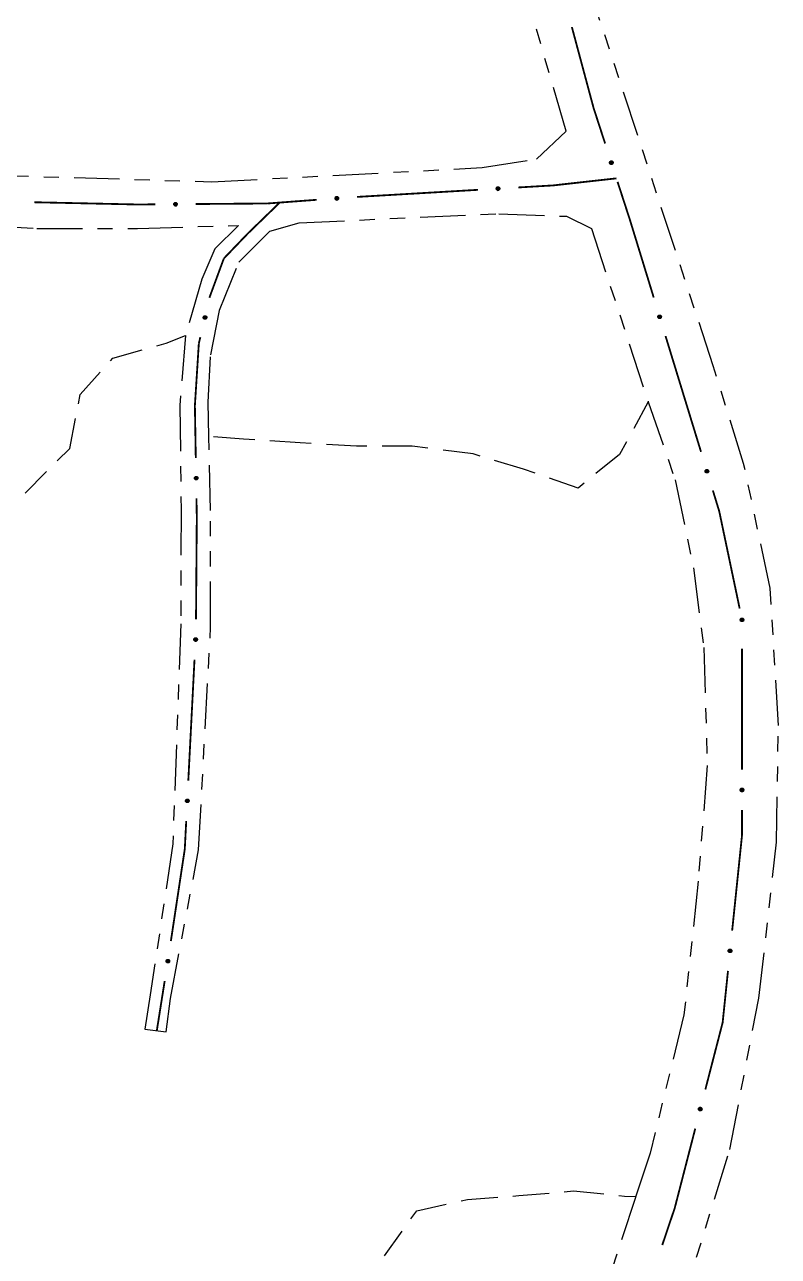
# Model space of a CAD drawing. Extents: x 200604 to 201918, y 4843538 to 4845237.
# Drawn here: x 201427.4 to 201502, y 4843696 to 4843818 of the extents above; entities that cross this region are included whole.
import ezdxf

# ---------------------------------------------------------------- set-up
doc = ezdxf.new("R2010")
doc.units = 0
doc.header["$LTSCALE"] = 1.5
doc.header["$MEASUREMENT"] = 0
doc.linetypes.add('TRACO_15', pattern=[3, 2, -1])
doc.linetypes.add('TRACO_25', pattern=[8, 3, -1, 1, -1, 1, -1])
for name, color, linetype in [('SV-CAMINHO-TRILHA', 20, 'CONTINUOUS'), ('SV-EIXO-RUA-N-PAV', 6, 'CONTINUOUS'), ('SV-RUA-NAO-PAV', 7, 'CONTINUOUS')]:
    doc.layers.add(name, color=color, linetype=linetype)

msp = doc.modelspace()

# ---------------------------------------------------------------- linework, layer by layer
at = {"layer": 'SV-CAMINHO-TRILHA', "linetype": 'TRACO_15'}
for points in [[(201406.37, 4843730.81, 6.4), (201409.4, 4843735.42, 6.36), (201412.29, 4843739.99, 6.54), (201413.01, 4843744.94, 6.82), (201414.87, 4843749.83, 6.88), (201417.12, 4843755.03, 6.99), (201418.49, 4843759.88, 7.07), (201420.78, 4843764.39, 7.25), (201424.4, 4843768.45, 7.28), (201427.4, 4843771.64, 7.08), (201431.83, 4843776.07, 6.26), (201432.85, 4843781.39, 5.85), (201436.1, 4843785.02, 4.97), (201441.39, 4843786.5, 4.61), (201443.29, 4843787.26, 4.38)], [(201489.14, 4843780.67, 4), (201486.28, 4843775.46, 3.88), (201482.18, 4843772.13, 3.88), (201476.79, 4843774.01, 3.88), (201471.78, 4843775.51, 4.02), (201465.76, 4843776.28, 4.14), (201460.24, 4843776.28, 4.27), (201454.65, 4843776.6, 4.29), (201449.05, 4843776.97, 4.34), (201445.6, 4843777.23, 4.48)], [(201463, 4843696.06, 3.83), (201466.2, 4843700.52, 3.83), (201471.24, 4843701.66, 3.83), (201476.32, 4843702.03, 3.83), (201481.74, 4843702.49, 3.96), (201486.77, 4843701.99, 3.78), (201487.9, 4843701.93, 3.78)]]:
    msp.add_polyline3d(points, dxfattribs=at)
at = {"layer": 'SV-EIXO-RUA-N-PAV', "const_width": 0.18}
for points in [[(201483.72, 4843809.8), (201481.569322, 4843817.812588)], [(201483.93733, 4843809.130599), (201483.72, 4843809.8)], [(201484.86372, 4843806.277215), (201483.93733, 4843809.130599)], [(201485.214811, 4843802.733457), (201485.99, 4843802.82)], [(201460.282383, 4843800.97943), (201472.261777, 4843801.682364)], [(201476.254909, 4843801.916675), (201479.249757, 4843802.092409)], [(201479.249757, 4843802.092409), (201479.72, 4843802.12)], [(201479.72, 4843802.12), (201485.214811, 4843802.733457)], [(201487.34, 4843798.65), (201486.098907, 4843802.472702)], [(201428.309017, 4843800.451879), (201438.306653, 4843800.234418)], [(201452.64, 4843800.43), (201449.766615, 4843797.647257)], [(201451.41, 4843800.33), (201456.292606, 4843800.694828)], [(201438.306653, 4843800.234418), (201438.51, 4843800.23)], [(201438.51, 4843800.23), (201440.306551, 4843800.243929)], [(201444.30643, 4843800.274939), (201451.30622, 4843800.329208)], [(201451.30622, 4843800.329208), (201451.41, 4843800.33)], [(201487.627432, 4843797.712184), (201487.34, 4843798.65)], [(201449.47, 4843797.36), (201447.678673, 4843795.493407)], [(201449.766615, 4843797.647257), (201449.47, 4843797.36)], [(201489.678686, 4843791.019475), (201487.627432, 4843797.712184)], [(201447.678673, 4843795.493407), (201447.09, 4843794.88)], [(201447.09, 4843794.88), (201446.000364, 4843791.924655)], [(201446.000364, 4843791.924655), (201445.7, 4843791.11)], [(201445.7, 4843791.11), (201445.669996, 4843790.981726)], [(201444.758964, 4843787.086855), (201444.61, 4843786.45)], [(201494.367266, 4843775.721853), (201490.850831, 4843787.195069)], [(201444.61, 4843786.45), (201444.271668, 4843781.114761)], [(201444.271668, 4843781.114761), (201444.22, 4843780.3)], [(201444.22, 4843780.3), (201444.309036, 4843775.117163)], [(201444.377742, 4843771.117753), (201444.394919, 4843770.1179)], [(201496.17, 4843769.84), (201495.539411, 4843771.897448)], [(201444.394919, 4843770.1179), (201444.41, 4843769.24)], [(201496.344326, 4843769.010024), (201496.17, 4843769.84)], [(201444.41, 4843769.24), (201444.330092, 4843759.118345)], [(201498.194294, 4843760.202209), (201496.344326, 4843769.010024)], [(201498.43, 4843744.226695), (201498.43, 4843756.226695)], [(201444.180743, 4843755.12195), (201443.566737, 4843743.137669)], [(201498.43, 4843737.75), (201498.43, 4843740.226695)], [(201443.362068, 4843739.142908), (201443.259734, 4843737.145528)], [(201443.259734, 4843737.145528), (201443.22, 4843736.37)], [(201497.450582, 4843728.277193), (201498.376181, 4843737.22947)], [(201498.376181, 4843737.22947), (201498.43, 4843737.75)], [(201443.22, 4843736.37), (201441.840952, 4843727.250223)], [(201496.51, 4843719.18), (201497.039205, 4843724.298403)], [(201441.228612, 4843723.297397), (201440.601809, 4843719.346813)], [(201440.601809, 4843719.346813), (201440.45, 4843718.39)], [(201496.296349, 4843718.352835), (201496.51, 4843719.18)], [(201494.795839, 4843712.543491), (201496.296349, 4843718.352835)], [(201491.76, 4843700.79), (201493.795499, 4843708.670596)], [(201491.484764, 4843699.974419), (201491.76, 4843700.79)], [(201490.525497, 4843697.131919), (201491.484764, 4843699.974419)]]:
    msp.add_lwpolyline(points, dxfattribs=at)
at = {"layer": 'SV-EIXO-RUA-N-PAV'}
for points in [[(201485.420981, 4843804.204307), (201485.377098, 4843804.225902), (201485.343799, 4843804.253435), (201485.322635, 4843804.284392), (201485.311066, 4843804.316625), (201485.302945, 4843804.350934), (201485.302388, 4843804.387331), (201485.310719, 4843804.427864), (201485.332072, 4843804.472037), (201485.362519, 4843804.504295), (201485.391759, 4843804.526668), (201485.424675, 4843804.540667), (201485.458137, 4843804.547998), (201485.495963, 4843804.547325), (201485.536957, 4843804.538482), (201485.580855, 4843804.515936), (201485.613316, 4843804.488719), (201485.633, 4843804.458238), (201485.646864, 4843804.425058), (201485.654735, 4843804.389932), (201485.655075, 4843804.3542), (201485.646097, 4843804.312942), (201485.62327, 4843804.26991), (201485.596494, 4843804.237224), (201485.566298, 4843804.217117), (201485.533324, 4843804.204203), (201485.499012, 4843804.195639), (201485.462448, 4843804.193557), (201485.420981, 4843804.204307)], [(201474.108461, 4843801.900994), (201474.140438, 4843801.938001), (201474.175488, 4843801.963268), (201474.210787, 4843801.975927), (201474.244897, 4843801.97898), (201474.280145, 4843801.978174), (201474.315502, 4843801.96952), (201474.352618, 4843801.951223), (201474.389966, 4843801.919406), (201474.413489, 4843801.881799), (201474.427752, 4843801.847857), (201474.432984, 4843801.812472), (201474.431626, 4843801.778244), (201474.421423, 4843801.741814), (201474.402513, 4843801.704382), (201474.369611, 4843801.667601), (201474.335079, 4843801.643066), (201474.300615, 4843801.631718), (201474.265008, 4843801.626684), (201474.229033, 4843801.627938), (201474.194374, 4843801.636633), (201474.15672, 4843801.65574), (201474.120848, 4843801.688695), (201474.095984, 4843801.722858), (201474.084155, 4843801.757154), (201474.079988, 4843801.79232), (201474.080367, 4843801.827683), (201474.087586, 4843801.863587), (201474.108461, 4843801.900994)], [(201442.161961, 4843800.368397), (201442.195778, 4843800.40373), (201442.232067, 4843800.427183), (201442.267964, 4843800.438031), (201442.302185, 4843800.439347), (201442.337346, 4843800.436749), (201442.372218, 4843800.426309), (201442.408356, 4843800.406149), (201442.444038, 4843800.372474), (201442.465619, 4843800.33372), (201442.478138, 4843800.299096), (201442.481564, 4843800.263492), (201442.478468, 4843800.229377), (201442.466426, 4843800.193512), (201442.445638, 4843800.15709), (201442.410908, 4843800.12203), (201442.375174, 4843800.099282), (201442.340177, 4843800.089701), (201442.304361, 4843800.086483), (201442.268496, 4843800.089565), (201442.234324, 4843800.10001), (201442.19769, 4843800.121007), (201442.163539, 4843800.155743), (201442.140444, 4843800.191125), (201442.130374, 4843800.225978), (201442.128, 4843800.261311), (201442.130176, 4843800.296609), (201442.139212, 4843800.3321), (201442.161961, 4843800.368397)], [(201458.135563, 4843800.942921), (201458.166945, 4843800.980434), (201458.201587, 4843801.006257), (201458.236679, 4843801.019478), (201458.270736, 4843801.023076), (201458.305992, 4843801.022832), (201458.341483, 4843801.014744), (201458.378886, 4843800.997042), (201458.416738, 4843800.965826), (201458.440858, 4843800.9286), (201458.455661, 4843800.894889), (201458.461458, 4843800.859593), (201458.460647, 4843800.825347), (201458.451027, 4843800.788759), (201458.432717, 4843800.751029), (201458.400407, 4843800.713728), (201458.366271, 4843800.688645), (201458.331992, 4843800.676748), (201458.296471, 4843800.671145), (201458.26048, 4843800.671825), (201458.225687, 4843800.679966), (201458.187732, 4843800.698469), (201458.151339, 4843800.730847), (201458.125932, 4843800.764608), (201458.113557, 4843800.798711), (201458.108829, 4843800.833806), (201458.108643, 4843800.86917), (201458.115288, 4843800.905186), (201458.135563, 4843800.942921)], [(201445.354392, 4843789.149123), (201445.380776, 4843789.107941), (201445.39503, 4843789.067153), (201445.397128, 4843789.029711), (201445.390354, 4843788.996141), (201445.379556, 4843788.962579), (201445.361204, 4843788.931142), (201445.333106, 4843788.900763), (201445.291981, 4843788.874006), (201445.249238, 4843788.86215), (201445.21264, 4843788.85813), (201445.177229, 4843788.863178), (201445.1448, 4843788.874214), (201445.112776, 4843788.894357), (201445.082268, 4843788.923131), (201445.056364, 4843788.965135), (201445.042664, 4843789.005219), (201445.041586, 4843789.041488), (201445.046886, 4843789.077056), (201445.05832, 4843789.111188), (201445.076513, 4843789.141943), (201445.10554, 4843789.172608), (201445.147337, 4843789.197626), (201445.18716, 4843789.211747), (201445.223404, 4843789.213334), (201445.258303, 4843789.207327), (201445.292098, 4843789.196907), (201445.324466, 4843789.179774), (201445.354392, 4843789.149123)], [(201490.201614, 4843788.937641), (201490.158094, 4843788.959958), (201490.125254, 4843788.988037), (201490.104604, 4843789.01934), (201490.09357, 4843789.05176), (201490.086017, 4843789.086199), (201490.086062, 4843789.1226), (201490.095061, 4843789.16299), (201490.117141, 4843789.206804), (201490.148117, 4843789.238554), (201490.177723, 4843789.260441), (201490.210866, 4843789.273893), (201490.244444, 4843789.280671), (201490.282254, 4843789.279373), (201490.323096, 4843789.269854), (201490.366616, 4843789.246585), (201490.398622, 4843789.218836), (201490.4178, 4843789.188034), (201490.431113, 4843789.154628), (201490.438403, 4843789.119377), (201490.438153, 4843789.083645), (201490.428494, 4843789.04254), (201490.404959, 4843788.999891), (201490.377647, 4843788.967653), (201490.347122, 4843788.948047), (201490.313939, 4843788.935681), (201490.27949, 4843788.927685), (201490.242897, 4843788.926207), (201490.201614, 4843788.937641)], [(201494.890194, 4843773.64002), (201494.846674, 4843773.662337), (201494.813834, 4843773.690416), (201494.793185, 4843773.721719), (201494.78215, 4843773.754139), (201494.774597, 4843773.788577), (201494.774642, 4843773.824978), (201494.783641, 4843773.865369), (201494.805721, 4843773.909182), (201494.836697, 4843773.940933), (201494.866303, 4843773.96282), (201494.899446, 4843773.976272), (201494.933024, 4843773.983049), (201494.970834, 4843773.981752), (201495.011677, 4843773.972232), (201495.055196, 4843773.948964), (201495.087202, 4843773.921215), (201495.10638, 4843773.890412), (201495.119694, 4843773.857007), (201495.126984, 4843773.821756), (201495.126733, 4843773.786024), (201495.117075, 4843773.744919), (201495.093539, 4843773.70227), (201495.066227, 4843773.670032), (201495.035702, 4843773.650426), (201495.00252, 4843773.638059), (201494.96807, 4843773.630064), (201494.931477, 4843773.628585), (201494.890194, 4843773.64002)], [(201444.450985, 4843773.263008), (201444.486636, 4843773.229525), (201444.510429, 4843773.193458), (201444.521615, 4843773.157665), (201444.523253, 4843773.123458), (201444.520987, 4843773.088274), (201444.510876, 4843773.053305), (201444.491057, 4843773.01698), (201444.457721, 4843772.980982), (201444.419172, 4843772.959036), (201444.384667, 4843772.946192), (201444.349097, 4843772.94243), (201444.314954, 4843772.945204), (201444.278978, 4843772.956908), (201444.242361, 4843772.977352), (201444.206975, 4843773.011749), (201444.183892, 4843773.047268), (201444.173981, 4843773.082173), (201444.170425, 4843773.117957), (201444.173169, 4843773.15385), (201444.183292, 4843773.188119), (201444.203943, 4843773.224949), (201444.238356, 4843773.259425), (201444.273518, 4843773.282852), (201444.308275, 4843773.293251), (201444.343584, 4843773.295958), (201444.3789, 4843773.294114), (201444.414475, 4843773.285414), (201444.450985, 4843773.263008)], [(201498.351804, 4843758.91676), (201498.310476, 4843758.942914), (201498.280304, 4843758.973842), (201498.262564, 4843759.006881), (201498.2545, 4843759.040164), (201498.250086, 4843759.075144), (201498.253416, 4843759.111393), (201498.266024, 4843759.150806), (201498.291968, 4843759.192448), (201498.325683, 4843759.221274), (201498.357143, 4843759.240399), (201498.391365, 4843759.250805), (201498.425418, 4843759.254524), (201498.462956, 4843759.24982), (201498.502773, 4843759.236653), (201498.544014, 4843759.209552), (201498.573386, 4843759.179027), (201498.589706, 4843759.14662), (201498.59995, 4843759.11215), (201498.604029, 4843759.076384), (201498.600555, 4843759.040821), (201498.587226, 4843759.000755), (201498.559937, 4843758.960405), (201498.529827, 4843758.930762), (201498.497658, 4843758.913992), (201498.463494, 4843758.90467), (201498.428464, 4843758.899816), (201498.391887, 4843758.901647), (201498.351804, 4843758.91676)], [(201444.400365, 4843757.25719), (201444.433645, 4843757.22135), (201444.454918, 4843757.183742), (201444.463634, 4843757.147269), (201444.462931, 4843757.11303), (201444.458266, 4843757.078083), (201444.44579, 4843757.043886), (201444.423536, 4843757.008999), (201444.387818, 4843756.975363), (201444.34786, 4843756.956102), (201444.312559, 4843756.945645), (201444.276815, 4843756.944322), (201444.242941, 4843756.949422), (201444.207848, 4843756.963556), (201444.172714, 4843756.986454), (201444.13976, 4843757.023188), (201444.119157, 4843757.060201), (201444.111654, 4843757.095701), (201444.110552, 4843757.131644), (201444.115741, 4843757.167266), (201444.128181, 4843757.200763), (201444.1513, 4843757.236096), (201444.187987, 4843757.268141), (201444.224668, 4843757.289112), (201444.260054, 4843757.297112), (201444.295465, 4843757.2974), (201444.330574, 4843757.293148), (201444.365471, 4843757.282038), (201444.400365, 4843757.25719)], [(201498.319919, 4843742.083014), (201498.284849, 4843742.117104), (201498.261679, 4843742.153574), (201498.251109, 4843742.189554), (201498.250059, 4843742.223784), (201498.252929, 4843742.258924), (201498.263639, 4843742.293714), (201498.284079, 4843742.329694), (201498.318029, 4843742.365114), (201498.356949, 4843742.386394), (201498.391669, 4843742.398644), (201498.427299, 4843742.401794), (201498.461389, 4843742.398434), (201498.497159, 4843742.386114), (201498.533419, 4843742.365044), (201498.568209, 4843742.330044), (201498.590679, 4843742.294134), (201498.599989, 4843742.259064), (201498.602929, 4843742.223224), (201498.599569, 4843742.187384), (201498.588859, 4843742.153294), (201498.567579, 4843742.116824), (201498.532579, 4843742.082944), (201498.497019, 4843742.060124), (201498.462089, 4843742.050324), (201498.426739, 4843742.048224), (201498.391459, 4843742.050674), (201498.356039, 4843742.059984), (201498.319919, 4843742.083014)], [(201443.58169, 4843741.278148), (201443.61497, 4843741.242309), (201443.636244, 4843741.204701), (201443.644959, 4843741.168227), (201443.644256, 4843741.133988), (201443.639592, 4843741.099041), (201443.627116, 4843741.064845), (201443.604861, 4843741.029958), (201443.569144, 4843740.996321), (201443.529186, 4843740.977061), (201443.493884, 4843740.966603), (201443.45814, 4843740.96528), (201443.424267, 4843740.97038), (201443.389174, 4843740.984514), (201443.354039, 4843741.007412), (201443.321086, 4843741.044146), (201443.300483, 4843741.081159), (201443.292979, 4843741.116659), (201443.291877, 4843741.152603), (201443.297066, 4843741.188224), (201443.309507, 4843741.221721), (201443.332625, 4843741.257055), (201443.369313, 4843741.289099), (201443.405994, 4843741.31007), (201443.441379, 4843741.31807), (201443.47679, 4843741.318358), (201443.511899, 4843741.314107), (201443.546796, 4843741.302996), (201443.58169, 4843741.278148)], [(201497.12062, 4843726.1562), (201497.089242, 4843726.193716), (201497.069945, 4843726.232376), (201497.063132, 4843726.269252), (201497.065608, 4843726.303408), (201497.072076, 4843726.338067), (201497.086308, 4843726.371571), (201497.11034, 4843726.405258), (201497.147752, 4843726.436999), (201497.188654, 4843726.454163), (201497.22445, 4843726.462777), (201497.260215, 4843726.462246), (201497.293779, 4843726.455398), (201497.328092, 4843726.439465), (201497.361993, 4843726.414777), (201497.392999, 4843726.376385), (201497.411657, 4843726.338354), (201497.417311, 4843726.302513), (201497.416549, 4843726.266561), (201497.409521, 4843726.231256), (201497.395362, 4843726.198448), (201497.370444, 4843726.16436), (201497.332145, 4843726.13426), (201497.294427, 4843726.115218), (201497.258674, 4843726.109062), (201497.223296, 4843726.110609), (201497.188455, 4843726.116674), (201497.15418, 4843726.129577), (201497.12062, 4843726.1562)], [(201441.671235, 4843725.384656), (201441.70053, 4843725.345491), (201441.717699, 4843725.305841), (201441.7225, 4843725.268649), (201441.718174, 4843725.234678), (201441.709833, 4843725.200422), (201441.693803, 4843725.16774), (201441.667978, 4843725.135407), (201441.628897, 4843725.105745), (201441.587123, 4843725.090826), (201441.550912, 4843725.084168), (201441.515229, 4843725.086641), (201441.482087, 4843725.095301), (201441.448689, 4843725.113074), (201441.416179, 4843725.139566), (201441.387303, 4843725.179585), (201441.370738, 4843725.218572), (201441.367038, 4843725.254668), (201441.369751, 4843725.290526), (201441.378685, 4843725.325397), (201441.394605, 4843725.357387), (201441.421337, 4843725.390072), (201441.461214, 4843725.418049), (201441.49991, 4843725.435015), (201441.535944, 4843725.43922), (201441.571187, 4843725.435755), (201441.605647, 4843725.427807), (201441.63917, 4843725.413061), (201441.671235, 4843725.384656)], [(201494.153154, 4843710.495458), (201494.127724, 4843710.537235), (201494.114411, 4843710.578341), (201494.113175, 4843710.615821), (201494.120719, 4843710.649226), (201494.132285, 4843710.682532), (201494.151356, 4843710.713538), (201494.180144, 4843710.743263), (201494.221873, 4843710.769067), (201494.264878, 4843710.779937), (201494.301559, 4843710.783115), (201494.336844, 4843710.777254), (201494.369011, 4843710.765476), (201494.400563, 4843710.744602), (201494.430402, 4843710.715133), (201494.455333, 4843710.672545), (201494.468108, 4843710.632157), (201494.468352, 4843710.595873), (201494.462236, 4843710.560436), (201494.450019, 4843710.526575), (201494.431124, 4843710.496247), (201494.4014, 4843710.466258), (201494.359039, 4843710.442207), (201494.318902, 4843710.429005), (201494.282631, 4843710.428252), (201494.247879, 4843710.43506), (201494.214333, 4843710.446255), (201494.182367, 4843710.464127), (201494.153154, 4843710.495458)]]:
    msp.add_lwpolyline(points, close=True, dxfattribs=at)
for points in [[(201485.377098, 4843804.225902), (201485.302388, 4843804.387331)], [(201485.343799, 4843804.253435), (201485.302945, 4843804.350934)], [(201485.358048, 4843804.241515), (201485.306339, 4843804.361017)], [(201485.397556, 4843804.217041), (201485.309238, 4843804.400694)], [(201485.420981, 4843804.204307), (201485.310719, 4843804.427864)], [(201485.443165, 4843804.200287), (201485.324273, 4843804.44718)], [(201485.462448, 4843804.193557), (201485.332072, 4843804.472037)], [(201485.479403, 4843804.19914), (201485.348292, 4843804.48367)], [(201485.499012, 4843804.195639), (201485.362519, 4843804.504295)], [(201485.513956, 4843804.203185), (201485.376979, 4843804.5102)], [(201485.533324, 4843804.204203), (201485.391759, 4843804.526668)], [(201485.549419, 4843804.213264), (201485.411246, 4843804.532802)], [(201485.566298, 4843804.217117), (201485.424675, 4843804.540667)], [(201485.581056, 4843804.230709), (201485.442815, 4843804.541617)], [(201485.596494, 4843804.237224), (201485.458137, 4843804.547998)], [(201485.610165, 4843804.25594), (201485.479508, 4843804.543487)], [(201485.62327, 4843804.26991), (201485.495963, 4843804.547325)], [(201485.632043, 4843804.294605), (201485.517887, 4843804.540166)], [(201485.646097, 4843804.312942), (201485.536957, 4843804.538482)], [(201485.646623, 4843804.338074), (201485.561743, 4843804.519974)], [(201485.655075, 4843804.3542), (201485.580855, 4843804.515936)], [(201485.652961, 4843804.375998), (201485.599532, 4843804.496376)], [(201485.654735, 4843804.389932), (201485.613316, 4843804.488719)], [(201474.079988, 4843801.79232), (201474.427752, 4843801.847857)], [(201474.080367, 4843801.827683), (201474.413489, 4843801.881799)], [(201474.083894, 4843801.811317), (201474.41555, 4843801.866317)], [(201474.084155, 4843801.757154), (201474.432984, 4843801.812472)], [(201474.08469, 4843801.774458), (201474.428765, 4843801.827453)], [(201474.087586, 4843801.863587), (201474.389966, 4843801.919406)], [(201474.088707, 4843801.845771), (201474.397126, 4843801.900774)], [(201474.093579, 4843801.739441), (201474.429322, 4843801.794681)], [(201474.095984, 4843801.722858), (201474.431626, 4843801.778244)], [(201474.098968, 4843801.880545), (201474.367884, 4843801.93323)], [(201474.108461, 4843801.900994), (201474.352618, 4843801.951223)], [(201474.110642, 4843801.704904), (201474.421865, 4843801.758704)], [(201474.120848, 4843801.688695), (201474.421423, 4843801.741814)], [(201474.126698, 4843801.920444), (201474.326702, 4843801.959518)], [(201474.140438, 4843801.938001), (201474.315502, 4843801.96952)], [(201474.142528, 4843801.67397), (201474.408959, 4843801.722409)], [(201474.15672, 4843801.65574), (201474.402513, 4843801.704382)], [(201474.160356, 4843801.952491), (201474.289044, 4843801.972344)], [(201474.175488, 4843801.963268), (201474.280145, 4843801.978174)], [(201474.180905, 4843801.648884), (201474.378345, 4843801.685074)], [(201474.194374, 4843801.636633), (201474.369611, 4843801.667601)], [(201442.232067, 4843800.427183), (201442.337346, 4843800.436749)], [(201458.108643, 4843800.86917), (201458.440858, 4843800.9286)], [(201458.108829, 4843800.833806), (201458.455661, 4843800.894889)], [(201458.112431, 4843800.852863), (201458.443166, 4843800.913152)], [(201458.113557, 4843800.798711), (201458.461458, 4843800.859593)], [(201458.113816, 4843800.816022), (201458.457001, 4843800.874504)], [(201458.115288, 4843800.905186), (201458.416738, 4843800.965826)], [(201458.116693, 4843800.887389), (201458.424194, 4843800.947311)], [(201458.123263, 4843800.781151), (201458.45808, 4843800.841745)], [(201458.125932, 4843800.764608), (201458.460647, 4843800.825347)], [(201458.126398, 4843800.922323), (201458.394438, 4843800.979295)], [(201458.135563, 4843800.942921), (201458.378886, 4843800.997042)], [(201458.140874, 4843800.74689), (201458.451199, 4843800.805654)], [(201458.151339, 4843800.730847), (201458.451027, 4843800.788759)], [(201458.153487, 4843800.96266), (201458.352841, 4843801.004922)], [(201458.166945, 4843800.980434), (201458.341483, 4843801.014744)], [(201458.173251, 4843800.71647), (201458.438874, 4843800.769157)], [(201458.186629, 4843800.99524), (201458.314983, 4843801.017145)], [(201458.187732, 4843800.698469), (201458.432717, 4843800.751029)], [(201458.201587, 4843801.006257), (201458.305992, 4843801.022832)], [(201458.212024, 4843800.692), (201458.40886, 4843800.731338)], [(201458.225687, 4843800.679966), (201458.400407, 4843800.713728)], [(201458.247364, 4843800.676853), (201458.376977, 4843800.700221)], [(201458.26048, 4843800.671825), (201458.366271, 4843800.688645)], [(201474.215999, 4843801.633174), (201474.345969, 4843801.65447)], [(201474.229033, 4843801.627938), (201474.335079, 4843801.643066)], [(201442.128, 4843800.261311), (201442.478138, 4843800.299096)], [(201442.130176, 4843800.296609), (201442.465619, 4843800.33372)], [(201442.130374, 4843800.225978), (201442.481564, 4843800.263492)], [(201442.131788, 4843800.243233), (201442.478113, 4843800.278668)], [(201442.132867, 4843800.280085), (201442.46689, 4843800.318153)], [(201442.138886, 4843800.207809), (201442.477002, 4843800.245909)], [(201442.139212, 4843800.3321), (201442.444038, 4843800.372474)], [(201442.139425, 4843800.31425), (201442.450241, 4843800.353503)], [(201442.140444, 4843800.191125), (201442.478468, 4843800.229377)], [(201442.151441, 4843800.348457), (201442.422687, 4843800.387403)], [(201442.15417, 4843800.172449), (201442.467726, 4843800.210359)], [(201442.161961, 4843800.368397), (201442.408356, 4843800.406149)], [(201442.163539, 4843800.155743), (201442.466426, 4843800.193512)], [(201442.181163, 4843800.386895), (201442.382895, 4843800.41575)], [(201442.184442, 4843800.139934), (201442.452991, 4843800.174766)], [(201442.195778, 4843800.40373), (201442.372218, 4843800.426309)], [(201442.19769, 4843800.121007), (201442.445638, 4843800.15709)], [(201442.216407, 4843800.417189), (201442.345938, 4843800.430474)], [(201442.221495, 4843800.11293), (201442.420519, 4843800.139036)], [(201442.234324, 4843800.10001), (201442.410908, 4843800.12203)], [(201442.255745, 4843800.095457), (201442.386629, 4843800.110117)], [(201442.268496, 4843800.089565), (201442.375174, 4843800.099282)], [(201445.05832, 4843789.111188), (201445.042664, 4843789.005219)], [(201445.067047, 4843789.122195), (201445.050499, 4843788.991536)], [(201445.076513, 4843789.141943), (201445.056364, 4843788.965135)], [(201445.092089, 4843789.151371), (201445.070631, 4843788.951793)], [(201445.10554, 4843789.172608), (201445.082268, 4843788.923131)], [(201445.127054, 4843789.18103), (201445.097718, 4843788.911825)], [(201445.147337, 4843789.197626), (201445.112776, 4843788.894357)], [(201445.165779, 4843789.202801), (201445.128844, 4843788.889129)], [(201445.18716, 4843789.211747), (201445.1448, 4843788.874214)], [(201445.203742, 4843789.209336), (201445.161214, 4843788.871748)], [(201445.223404, 4843789.213334), (201445.177229, 4843788.863178)], [(201445.239841, 4843789.207899), (201445.192791, 4843788.862961)], [(201445.258303, 4843789.207327), (201445.21264, 4843788.85813)], [(201445.275404, 4843789.19818), (201445.233808, 4843788.864578)], [(201445.292098, 4843789.196907), (201445.249238, 4843788.86215)], [(201445.307067, 4843789.183767), (201445.272083, 4843788.872441)], [(201445.324466, 4843789.179774), (201445.291981, 4843788.874006)], [(201445.337486, 4843789.164039), (201445.311515, 4843788.891245)], [(201445.354392, 4843789.149123), (201445.333106, 4843788.900763)], [(201445.367852, 4843789.126107), (201445.348429, 4843788.92325)], [(201445.380776, 4843789.107941), (201445.361204, 4843788.931142)], [(201445.389002, 4843789.084725), (201445.371436, 4843788.955705)], [(201445.39503, 4843789.067153), (201445.379556, 4843788.962579)], [(201490.125254, 4843788.988037), (201490.086017, 4843789.086199)], [(201490.158094, 4843788.959958), (201490.086062, 4843789.1226)], [(201490.139304, 4843788.975884), (201490.089576, 4843789.096224)], [(201490.178402, 4843788.950761), (201490.093131, 4843789.135847)], [(201490.201614, 4843788.937641), (201490.095061, 4843789.16299)], [(201490.223728, 4843788.933255), (201490.108933, 4843789.182078)], [(201490.242897, 4843788.926207), (201490.117141, 4843789.206804)], [(201490.259943, 4843788.93151), (201490.133551, 4843789.218167)], [(201490.27949, 4843788.927685), (201490.148117, 4843789.238554)], [(201490.294557, 4843788.934983), (201490.162673, 4843789.244219)], [(201490.313939, 4843788.935681), (201490.177723, 4843789.260441)], [(201490.330182, 4843788.944474), (201490.197308, 4843789.266252)], [(201490.347122, 4843788.948047), (201490.210866, 4843789.273893)], [(201490.362103, 4843788.961394), (201490.229019, 4843789.274544)], [(201490.377647, 4843788.967653), (201490.244444, 4843789.280671)], [(201490.391625, 4843788.986141), (201490.265738, 4843789.275807)], [(201490.404959, 4843788.999891), (201490.282254, 4843789.279373)], [(201490.414139, 4843789.024439), (201490.304057, 4843789.271853)], [(201490.428494, 4843789.04254), (201490.323096, 4843789.269854)], [(201490.429435, 4843789.067661), (201490.347573, 4843789.250938)], [(201490.438153, 4843789.083645), (201490.366616, 4843789.246585)], [(201490.436399, 4843789.105474), (201490.384967, 4843789.226719)], [(201490.438403, 4843789.119377), (201490.398622, 4843789.218836)], [(201494.813834, 4843773.690416), (201494.774597, 4843773.788577)], [(201494.846674, 4843773.662337), (201494.774642, 4843773.824978)], [(201494.827884, 4843773.678263), (201494.778157, 4843773.798603)], [(201494.866982, 4843773.653139), (201494.781711, 4843773.838226)], [(201494.890194, 4843773.64002), (201494.783641, 4843773.865369)], [(201494.912309, 4843773.635634), (201494.797513, 4843773.884457)], [(201494.931477, 4843773.628585), (201494.805721, 4843773.909182)], [(201494.948523, 4843773.633888), (201494.822131, 4843773.920546)], [(201494.96807, 4843773.630064), (201494.836697, 4843773.940933)], [(201494.983138, 4843773.637362), (201494.851253, 4843773.946598)], [(201495.00252, 4843773.638059), (201494.866303, 4843773.96282)], [(201495.018762, 4843773.646853), (201494.885888, 4843773.96863)], [(201495.035702, 4843773.650426), (201494.899446, 4843773.976272)], [(201495.050683, 4843773.663772), (201494.917599, 4843773.976922)], [(201495.066227, 4843773.670032), (201494.933024, 4843773.983049)], [(201495.080205, 4843773.688519), (201494.954318, 4843773.978186)], [(201495.093539, 4843773.70227), (201494.970834, 4843773.981752)], [(201495.102719, 4843773.726818), (201494.992637, 4843773.974232)], [(201495.117075, 4843773.744919), (201495.011677, 4843773.972232)], [(201495.118015, 4843773.770039), (201495.036153, 4843773.953317)], [(201495.126733, 4843773.786024), (201495.055196, 4843773.948964)], [(201495.124979, 4843773.807853), (201495.073547, 4843773.929098)], [(201495.126984, 4843773.821756), (201495.087202, 4843773.921215)], [(201444.173169, 4843773.15385), (201444.183892, 4843773.047268)], [(201444.178941, 4843773.166656), (201444.194834, 4843773.035915)], [(201444.183292, 4843773.188119), (201444.206975, 4843773.011749)], [(201444.196091, 4843773.201069), (201444.224071, 4843773.0023)], [(201444.203943, 4843773.224949), (201444.242361, 4843772.977352)], [(201444.222745, 4843773.238374), (201444.260106, 4843772.970165)], [(201444.238356, 4843773.259425), (201444.278978, 4843772.956908)], [(201444.254973, 4843773.268952), (201444.295836, 4843772.955767)], [(201444.273518, 4843773.282852), (201444.314954, 4843772.945204)], [(201444.290187, 4843773.284568), (201444.331472, 4843772.946826)], [(201444.308275, 4843773.293251), (201444.349097, 4843772.94243)], [(201444.325542, 4843773.291999), (201444.364239, 4843772.946024)], [(201444.343584, 4843773.295958), (201444.384667, 4843772.946192)], [(201444.362403, 4843773.291268), (201444.403617, 4843772.957619)], [(201444.3789, 4843773.294114), (201444.419172, 4843772.959036)], [(201444.396628, 4843773.285032), (201444.438808, 4843772.9746)], [(201444.414475, 4843773.285414), (201444.457721, 4843772.980982)], [(201444.430947, 4843773.273339), (201444.472447, 4843773.002472)], [(201444.450985, 4843773.263008), (201444.491057, 4843773.01698)], [(201444.469663, 4843773.24398), (201444.500419, 4843773.04253)], [(201444.486636, 4843773.229525), (201444.510876, 4843773.053305)], [(201444.500288, 4843773.209024), (201444.514793, 4843773.079624)], [(201444.510429, 4843773.193458), (201444.520987, 4843773.088274)], [(201498.280304, 4843758.973842), (201498.250086, 4843759.075144)], [(201498.310476, 4843758.942914), (201498.253416, 4843759.111393)], [(201498.2932, 4843758.96047), (201498.254536, 4843759.084808)], [(201498.329871, 4843758.931921), (201498.261652, 4843759.123948)], [(201498.351804, 4843758.91676), (201498.266024, 4843759.150806)], [(201498.373432, 4843758.910396), (201498.281561, 4843759.168564)], [(201498.391887, 4843758.901647), (201498.291968, 4843759.192448)], [(201498.409341, 4843758.905389), (201498.309336, 4843759.202284)], [(201498.428464, 4843758.899816), (201498.325683, 4843759.221274)], [(201498.444128, 4843758.905725), (201498.340691, 4843759.225601)], [(201498.463494, 4843758.90467), (201498.357143, 4843759.240399)], [(201498.480464, 4843758.911962), (201498.377173, 4843759.244418)], [(201498.497658, 4843758.913992), (201498.391365, 4843759.250805)], [(201498.513782, 4843758.925932), (201498.409503, 4843759.249814)], [(201498.529827, 4843758.930762), (201498.425418, 4843759.254524)], [(201498.545416, 4843758.947913), (201498.446186, 4843759.247759)], [(201498.559937, 4843758.960405), (201498.462956, 4843759.24982)], [(201498.571295, 4843758.984023), (201498.483991, 4843759.240363)], [(201498.587226, 4843759.000755), (201498.502773, 4843759.236653)], [(201498.59043, 4843759.025688), (201498.525443, 4843759.215606)], [(201498.600555, 4843759.040821), (201498.544014, 4843759.209552)], [(201498.600778, 4843759.062719), (201498.560498, 4843759.188111)], [(201498.604029, 4843759.076384), (201498.573386, 4843759.179027)], [(201444.115741, 4843757.167266), (201444.119157, 4843757.060201)], [(201444.122374, 4843757.179648), (201444.129299, 4843757.048127)], [(201444.128181, 4843757.200763), (201444.13976, 4843757.023188)], [(201444.141835, 4843757.212808), (201444.156171, 4843757.012592)], [(201444.1513, 4843757.236096), (201444.172714, 4843756.986454)], [(201444.170975, 4843757.248206), (201444.189926, 4843756.978071)], [(201444.187987, 4843757.268141), (201444.207848, 4843756.963556)], [(201444.205216, 4843757.27651), (201444.224589, 4843756.961266)], [(201444.224668, 4843757.289112), (201444.242941, 4843756.949422)], [(201444.241415, 4843757.289685), (201444.259531, 4843756.949911)], [(201444.260054, 4843757.297112), (201444.276815, 4843756.944322)], [(201444.277196, 4843757.294683), (201444.292167, 4843756.946873)], [(201444.295465, 4843757.2974), (201444.312559, 4843756.945645)], [(201444.31392, 4843757.291436), (201444.332245, 4843756.95575)], [(201444.330574, 4843757.293148), (201444.34786, 4843756.956102)], [(201444.347639, 4843757.282876), (201444.368514, 4843756.970288)], [(201444.365471, 4843757.282038), (201444.387818, 4843756.975363)], [(201444.381079, 4843757.268866), (201444.403979, 4843756.995797)], [(201444.400365, 4843757.25719), (201444.423536, 4843757.008999)], [(201444.4177, 4843757.236931), (201444.434621, 4843757.03385)], [(201444.433645, 4843757.22135), (201444.44579, 4843757.043886)], [(201444.445864, 4843757.199964), (201444.451496, 4843757.069876)], [(201444.454918, 4843757.183742), (201444.458266, 4843757.078083)], [(201498.261679, 4843742.153574), (201498.252929, 4843742.258924)], [(201498.271552, 4843742.137837), (201498.259271, 4843742.267467)], [(201498.284849, 4843742.117104), (201498.263639, 4843742.293714)], [(201498.301571, 4843742.10236), (201498.274281, 4843742.304309)], [(201498.319919, 4843742.083014), (201498.284079, 4843742.329694)], [(201498.339778, 4843742.07234), (201498.302936, 4843742.34388)], [(201498.356039, 4843742.059984), (201498.318029, 4843742.365114)], [(201498.373891, 4843742.060059), (201498.337049, 4843742.37117)], [(201498.391459, 4843742.050674), (201498.356949, 4843742.386394)], [(201498.408004, 4843742.053237), (201498.372526, 4843742.387545)], [(201498.426739, 4843742.048224), (201498.391669, 4843742.398644)], [(201498.444846, 4843742.051872), (201498.412097, 4843742.398461)], [(201498.462089, 4843742.050324), (201498.427299, 4843742.401794)], [(201498.480324, 4843742.058695), (201498.444846, 4843742.397096)], [(201498.497019, 4843742.060124), (201498.461389, 4843742.398434)], [(201498.515801, 4843742.073705), (201498.480324, 4843742.387545)], [(201498.532579, 4843742.082944), (201498.497159, 4843742.386114)], [(201498.54855, 4843742.103724), (201498.515801, 4843742.372535)], [(201498.567579, 4843742.116824), (201498.533419, 4843742.365044)], [(201498.57584, 4843742.140566), (201498.551279, 4843742.339786)], [(201498.588859, 4843742.153294), (201498.568209, 4843742.330044)], [(201498.593579, 4843742.174679), (201498.579934, 4843742.305673)], [(201498.599569, 4843742.187384), (201498.590679, 4843742.294134)], [(201443.297066, 4843741.188224), (201443.300483, 4843741.081159)], [(201443.303699, 4843741.200606), (201443.310624, 4843741.069085)], [(201443.309507, 4843741.221721), (201443.321086, 4843741.044146)], [(201443.32316, 4843741.233767), (201443.337496, 4843741.033551)], [(201443.332625, 4843741.257055), (201443.354039, 4843741.007412)], [(201443.3523, 4843741.269164), (201443.371251, 4843740.99903)], [(201443.369313, 4843741.289099), (201443.389174, 4843740.984514)], [(201443.386542, 4843741.297469), (201443.405914, 4843740.982224)], [(201443.405994, 4843741.31007), (201443.424267, 4843740.97038)], [(201443.422741, 4843741.310643), (201443.440857, 4843740.97087)], [(201443.441379, 4843741.31807), (201443.45814, 4843740.96528)], [(201443.458521, 4843741.315642), (201443.473493, 4843740.967831)], [(201443.47679, 4843741.318358), (201443.493884, 4843740.966603)], [(201443.495245, 4843741.312394), (201443.51357, 4843740.976709)], [(201443.511899, 4843741.314107), (201443.529186, 4843740.977061)], [(201443.528964, 4843741.303835), (201443.549839, 4843740.991246)], [(201443.546796, 4843741.302996), (201443.569144, 4843740.996321)], [(201443.562404, 4843741.289825), (201443.585304, 4843741.016755)], [(201443.58169, 4843741.278148), (201443.604861, 4843741.029958)], [(201443.599025, 4843741.25789), (201443.615946, 4843741.054808)], [(201443.61497, 4843741.242309), (201443.627116, 4843741.064845)], [(201443.62719, 4843741.220923), (201443.632822, 4843741.090834)], [(201443.636244, 4843741.204701), (201443.639592, 4843741.099041)], [(201497.069945, 4843726.232376), (201497.072076, 4843726.338067)], [(201497.078147, 4843726.215707), (201497.079263, 4843726.345912)], [(201497.089242, 4843726.193716), (201497.086308, 4843726.371571)], [(201497.104358, 4843726.17733), (201497.097982, 4843726.381015)], [(201497.12062, 4843726.1562), (201497.11034, 4843726.405258)], [(201497.139275, 4843726.14354), (201497.130555, 4843726.417429)], [(201497.15418, 4843726.129577), (201497.147752, 4843726.436999)], [(201497.171944, 4843726.127816), (201497.167294, 4843726.441067)], [(201497.188455, 4843726.116674), (201497.188654, 4843726.454163)], [(201497.205175, 4843726.117521), (201497.204267, 4843726.453705)], [(201497.223296, 4843726.110609), (201497.22445, 4843726.462777)], [(201497.241681, 4843726.112375), (201497.244751, 4843726.460494)], [(201497.258674, 4843726.109062), (201497.260215, 4843726.462246)], [(201497.277672, 4843726.115513), (201497.277186, 4843726.455769)], [(201497.294427, 4843726.115218), (201497.293779, 4843726.455398)], [(201497.314505, 4843726.126794), (201497.311493, 4843726.442619)], [(201497.332145, 4843726.13426), (201497.328092, 4843726.439465)], [(201497.350168, 4843726.153287), (201497.345238, 4843726.42404)], [(201497.370444, 4843726.16436), (201497.361993, 4843726.414777)], [(201497.381102, 4843726.187127), (201497.37716, 4843726.387817)], [(201497.395362, 4843726.198448), (201497.392999, 4843726.376385)], [(201497.402255, 4843726.219235), (201497.402155, 4843726.350938)], [(201497.409521, 4843726.231256), (201497.411657, 4843726.338354)], [(201441.378685, 4843725.325397), (201441.370738, 4843725.218572)], [(201441.386593, 4843725.337006), (201441.379543, 4843725.205492)], [(201441.394605, 4843725.357387), (201441.387303, 4843725.179585)], [(201441.409458, 4843725.367918), (201441.402498, 4843725.16731)], [(201441.421337, 4843725.390072), (201441.416179, 4843725.139566)], [(201441.442184, 4843725.400028), (201441.432406, 4843725.129407)], [(201441.461214, 4843725.418049), (201441.448689, 4843725.113074)], [(201441.479232, 4843725.424545), (201441.465093, 4843725.109023)], [(201441.49991, 4843725.435015), (201441.482087, 4843725.095301)], [(201441.516624, 4843725.43381), (201441.498635, 4843725.09403)], [(201441.535944, 4843725.43922), (201441.515229, 4843725.086641)], [(201441.552732, 4843725.434989), (201441.530765, 4843725.087551)], [(201441.571187, 4843725.435755), (201441.550912, 4843725.084168)], [(201441.588905, 4843725.427868), (201441.571558, 4843725.092131)], [(201441.605647, 4843725.427807), (201441.587123, 4843725.090826)], [(201441.621528, 4843725.415785), (201441.609164, 4843725.102744)], [(201441.63917, 4843725.413061), (201441.628897, 4843725.105745)], [(201441.653295, 4843725.39831), (201441.647132, 4843725.124351)], [(201441.671235, 4843725.384656), (201441.667978, 4843725.135407)], [(201441.686326, 4843725.362674), (201441.681633, 4843725.158943)], [(201441.70053, 4843725.345491), (201441.693803, 4843725.16774)], [(201441.710415, 4843725.322931), (201441.702231, 4843725.192978)], [(201441.717699, 4843725.305841), (201441.709833, 4843725.200422)], [(201494.114411, 4843710.578341), (201494.132285, 4843710.682532)], [(201494.120034, 4843710.560635), (201494.140562, 4843710.689217)], [(201494.127724, 4843710.537235), (201494.151356, 4843710.713538)], [(201494.140227, 4843710.518777), (201494.164308, 4843710.721134)], [(201494.153154, 4843710.495458), (201494.180144, 4843710.743263)], [(201494.169712, 4843710.480157), (201494.201949, 4843710.752282)], [(201494.182367, 4843710.464127), (201494.221873, 4843710.769067)], [(201494.19967, 4843710.459735), (201494.241803, 4843710.770174)], [(201494.214333, 4843710.446255), (201494.264878, 4843710.779937)], [(201494.230993, 4843710.444598), (201494.280248, 4843710.777156)], [(201494.247879, 4843710.43506), (201494.301559, 4843710.783115)], [(201494.266323, 4843710.434063), (201494.321292, 4843710.777829)], [(201494.282631, 4843710.428252), (201494.336844, 4843710.777254)], [(201494.302379, 4843710.431797), (201494.352658, 4843710.768318)], [(201494.318902, 4843710.429005), (201494.369011, 4843710.765476)], [(201494.340483, 4843710.437457), (201494.38462, 4843710.750197)], [(201494.359039, 4843710.442207), (201494.400563, 4843710.744602)], [(201494.379699, 4843710.458333), (201494.415216, 4843710.726792)], [(201494.4014, 4843710.466258), (201494.430402, 4843710.715133)], [(201494.415336, 4843710.487179), (201494.441377, 4843710.686212)], [(201494.431124, 4843710.496247), (201494.455333, 4843710.672545)], [(201494.441042, 4843710.515772), (201494.46059, 4843710.646016)], [(201494.450019, 4843710.526575), (201494.468108, 4843710.632157)]]:
    msp.add_lwpolyline(points, dxfattribs=at)
at = {"layer": 'SV-RUA-NAO-PAV', "linetype": 'TRACO_25'}
for points in [[(201345.06, 4843806.6, 4.74), (201363.94, 4843806.74, 4.74), (201384.26, 4843806.2, 4.41), (201399.78, 4843804.93, 4.41), (201420.25, 4843803.26, 4.78), (201445.91, 4843802.48, 4.78), (201472.69, 4843803.88, 4.78), (201478.05, 4843804.72, 4.49), (201480.99, 4843807.5, 4.36), (201477.31, 4843820.19, 4.38), (201475.58, 4843828.19, 4.49), (201474.54, 4843837.79, 4.85), (201474.98, 4843846.73, 4.93), (201478.15, 4843858.91, 4.93), (201480.4, 4843867.53, 5.46), (201487.26, 4843890.36, 6.5), (201495.63, 4843918.3, 6.68), (201499.91, 4843933.8, 6.68)], [(201492.16, 4843690.2, 4), (201497.22, 4843706.61, 3.98), (201500.1, 4843721.61, 3.94), (201501.86, 4843737.05, 3.94), (201502.03, 4843748.61, 3.75), (201501.23, 4843762.2, 4.03), (201498.59, 4843774.58, 3.98), (201495.57, 4843784.26, 4.09), (201484.01, 4843819.53, 4.03)], [(201423.69, 4843798.15, 4.68), (201428.57, 4843797.86, 4.95), (201438.53, 4843797.86, 4.87), (201448.55, 4843798.16, 4.81), (201446.18, 4843795.84, 4.81), (201444.91, 4843792.82, 4.68), (201443.29, 4843787.26, 4.59), (201442.73, 4843780.3, 4.59), (201442.85, 4843769.98, 4.59), (201442.83, 4843758.67, 4.49), (201442.03, 4843736.87, 4.17), (201439.8, 4843721.93, 3.92), (201439.26, 4843718.53, 3.86), (201441.38, 4843718.27, 3.86), (201441.8, 4843721.57, 4), (201444.59, 4843736.29, 3.79), (201445.78, 4843758.37, 4.34), (201445.78, 4843769.91, 4.32), (201445.6, 4843777.23, 4.36), (201445.52, 4843780.66, 4.36), (201445.79, 4843785.32, 4.47), (201446.65, 4843789.76, 4.38), (201448.57, 4843794.52, 4.51), (201451.65, 4843797.6, 4.68), (201454.55, 4843798.42, 4.7), (201474.35, 4843799.32, 4.68), (201481.03, 4843799.06, 4.49), (201483.51, 4843797.84, 4.26), (201489.14, 4843780.67, 3.83), (201491.81, 4843772.94, 3.83), (201493.61, 4843764.24, 3.77), (201494.65, 4843756.34, 3.75), (201494.99, 4843744.63, 3.71), (201494.08, 4843733.17, 3.64), (201492.68, 4843719.93, 3.62), (201489.32, 4843706.25, 3.58), (201487.9, 4843701.93, 3.58), (201483.02, 4843687.08, 4.03)]]:
    msp.add_polyline3d(points, dxfattribs=at)

doc.saveas('drawing.dxf')
